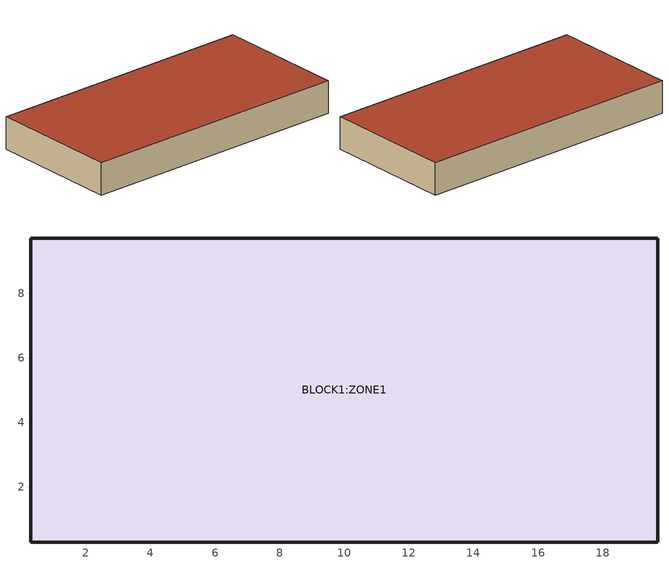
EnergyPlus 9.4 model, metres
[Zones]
BLOCK1:ZONE1
 floor ground (Project ground floor): 19.71,0.29 0.29,0.29 0.29,9.71 19.71,9.71 z0
 wall outside (Project wall): 19.71,0.29 19.71,9.71 0.29,9.71 0.29,0.29 19.71,0.29 z0:2.3
 roof outside (Project flat roof): 0.29,0.29 19.71,0.29 19.71,9.71 0.29,9.71 z2.3
[Site:Location]
Untitled (00-00:00-00)  (00-00:00-00): Latitude=52.45; Longitude=-1.73; Time Zone=0; Elevation {m}=99
[Site:GroundTemperature:BuildingSurface]
18, 18, 18, 18, 18, 18, 18, 18, 18, 18, 18, 18
[Site:GroundTemperature:Deep]
14, 14, 14, 14, 14, 14, 14, 14, 14, 14, 14, 14
[Site:GroundTemperature:Shallow]
14, 14, 14, 14, 14, 14, 14, 14, 14, 14, 14, 14
[Site:GroundTemperature:FCfactorMethod]
January FCfactorMethod ground temperature {C}=6.2; Februry FCfactorMethod ground temperature {C}=4.12; March FCfactorMethod ground temperature {C}=3.56; April FCfactorMethod ground temperature {C}=4.05; May FCfactorMethod ground temperature {C}=6.86; June FCfactorMethod ground temperature {C}=10; July FCfactorMethod ground temperature {C}=12.96; August FCfactorMethod ground temperature {C}=15.1; September FCfactorMethod ground temperature {C}=15.73; October FCfactorMethod ground temperature {C}=14.72; November FCfactorMethod ground temperature {C}=12.3; December FCfactorMethod ground temperature {C}=9.24
[Site:GroundReflectance]
0.2, 0.2, 0.2, 0.2, 0.2, 0.2, 0.2, 0.2, 0.2, 0.2, 0.2, 0.2
[Site:GroundReflectance:SnowModifier]
1, 1
[SizingPeriod:DesignDay]
Winter Design Day in Untitled (00-00:00-00): Month=1; Day of Month=15; Day Type -- used for schedules=WinterDesignDay; Max Dry-Bulb {C}=-5.1; Daily Temp Range {C}=0; Humidity Condition Type=WetBulb; Wet-Bulb at Max {C}=-5.1; Barometric Pressure {N/M**2}=100141.3; Wind Speed {M/Sec}=1.7; Wind Direction {Degrees N=0, S=180}=160; Rain Indicator=No; Snow on ground indicator=No; Daylight Savings Time Indicator=No; Clearness {0.0 to 1.2} - gives no sun (but does include long wave radiant heat exchange with sky)=0
[Building]
Building 1: North Axis=0; Terrain=Suburbs; Loads Convergence Tolerance=.0002; Temperature Convergence Tolerance=.0002; Solar Distribution=MinimalShadowing; Maximum number of warmup days=100; Minimum number of warmup days=10
[Material:NoMass]
3_RVAL_3: Roughness=Rough; Resistance {m2-K/w}=.18; Thermal Emittance=0.9; Solar Absorptance=0.7; Visible Absorptance=0.7
[Construction]
Project ground floor: Urea Formaldehyde Foam_.133, Cast Concrete_.1, Floor/Roof Screed_.07, Timber Flooring_.03
Project flat roof: Asphalt 1_.01, MW Glass Wool (rolls)_.145, 3_RVAL_3, Plasterboard_.013
Project wall: Brickwork Outer_.1, XPS Extruded Polystyrene  - CO2 Blowing_.08, Concrete Block (Medium)_.1, Gypsum Plastering_.013
[Material] Roughness=Rough; Thermal Emittance=0.9
Name | Thickness {m} | Conductivity {w/m-K} | Density {kg/m3} | Specific Heat {J/kg-K} | Solar Absorptance | Visible Absorptance
Urea Formaldehyde Foam_.133 | .133 | 0.04 | 10 | 1400 | 0.6 | 0.6
Cast Concrete_.1 | .1 | 1.13 | 2000 | 1000 | 0.6 | 0.6
Floor/Roof Screed_.07 | .07 | 0.41 | 1200 | 840 | 0.73 | 0.73
Timber Flooring_.03 | .03 | 0.14 | 650 | 1200 | 0.78 | 0.78
Asphalt 1_.01 | .01 | 0.7 | 2100 | 1000 | 0.85 | 0.9
MW Glass Wool (rolls)_.145 | .145 | 0.04 | 12 | 840 | 0.6 | 0.6
Plasterboard_.013 | .013 | 0.25 | 2800 | 896 | 0.5 | 0.5
Brickwork Outer_.1 | .1 | 0.84 | 1700 | 800 | 0.7 | 0.7
XPS Extruded Polystyrene  - CO2 Blowing_.08 | .08 | 0.034 | 35 | 1400 | 0.6 | 0.6
Concrete Block (Medium)_.1 | .1 | 0.51 | 1400 | 1000 | 0.6 | 0.6
Gypsum Plastering_.013 | .013 | 0.4 | 1000 | 1000 | 0.5 | 0.5
[Zone]
BLOCK1:ZONE1: Relative North (to building)=0; Zone Type=1; Zone multiplier=1; Zone volume=420.3558; Floor Area=182.7634; Zone inside convection algorithm=TARP; Part Of Total Floor Area=Yes
[ZoneInfiltration:DesignFlowRate]
BLOCK1:ZONE1 Infiltration: Zone=BLOCK1:ZONE1; Infiltration SCHEDULE=On; Design Volume Flow Rate calculation method=Flow/zone; Design Volume Flow Rate (m3/s)=0; Constant Term Coefficient=1; Temperature Term Coefficient=0; Velocity Term Coefficient=0; Velocity Squared Term Coefficient=0
[ZoneVentilation:DesignFlowRate]
BLOCK1:ZONE1 Nat Vent: Zone=BLOCK1:ZONE1; Natural Ventilation SCHEDULE=20001; Design Volume Flow Rate calculation method=Flow/zone; Natural ventilation rate (m3/s)=.350297; Vent type - no fan energy=NATURAL; Pressure rise (Pa)=0; Total efficiency (0-1)=1; Constant Term Coefficient=1; Temperature Term Coefficient=0; Velocity Term Coefficient=0; Velocity Squared Term Coefficient=0; Minimum indoor temperature (degC)=-100; Maximum Indoor Temperature {C}=100; Max temperature difference for operation=-100; Minimum outdoor Temperature (degC)=-100; Maximum outdoor Temperature {C}=100; Maximum WindSpeed {m/s}=40
[ZoneControl:Thermostat]
BLOCK1:ZONE1 Thermostat: BLOCK1:ZONE1, Zone Control Type Sched, ThermostatSetpoint:DualSetpoint, Dual Setpoint - Zone BLOCK1:ZONE1
[ThermostatSetpoint:DualSetpoint]
Dual Setpoint - Zone BLOCK1:ZONE1: BLOCK1:ZONE1 Heating Setpoint Schedule, BLOCK1:ZONE1 Cooling SP Sch
[Zone equipment]
BLOCK1:ZONE1: BLOCK1:ZONE1 Ideal Loads Air
[ZoneHVAC:IdealLoadsAirSystem]
BLOCK1:ZONE1 Ideal Loads Air: Maximum Heating Supply Air Temperature {C}=50; Minimum Cooling Supply Air Temperature {C}=40; Maximum Heating Supply Air Humidity Ratio {kg-H2O/kg-air}=0.001; Minimum Cooling Supply Air Humidity Ratio {kg-H2O/kg-air}=0.01; Heating Limit=NoLimit; Maximum Cooling Air Flow Rate {m3/s}=0; Heating Availability Schedule=BLOCK1:ZONE1 Heating Availability Sch; Cooling availability schedule=BLOCK1:ZONE1 Cooling Availability Sch; Dehumidification Control Type=None; Humidification Control Type=None; Outdoor Air Economizer Type=NoEconomizer
[Schedule:Compact]
On: Any Number, Through: 12/31, For: AllDays, Until: 24:00, 1
20001: Any Number, Through: 12/31, For: Weekdays Weekends SummerDesignDays, Until: 24:00, 1, For: WinterDesignDays, Until: 24:00, 1, For: AllOtherDays, Until: 24:00, 1
BLOCK1:ZONE1 Heating Setpoint Schedule: Any Number, Through: 3/31, For: Weekdays SummerDesignDays, Until: 24:00, 21, For: WinterDesignDays, Until: 24:00, 21, For: AllOtherDays, Until: 24:00, 21, Through: 9/30, For: Weekdays Weekends SummerDesignDays, Until: 24:00, 0, For: WinterDesignDays, Until: 24:00, 21, For: AllOtherDays, Until: 24:00, 0, Through: 12/31, For: Weekdays SummerDesignDays, Until: 24:00, 21, For: WinterDesignDays, Until: 24:00, 21, For: AllOtherDays, Until: 24:00, 21
BLOCK1:ZONE1 Heating Availability Sch: Any Number, Through: 12/31, For: Weekdays SummerDesignDays, Until: 24:00, 1, For: WinterDesignDays, Until: 24:00, 1, For: AllOtherDays, Until: 24:00, 1
BLOCK1:ZONE1 Cooling SP Sch: Any Number, Through: 3/31, For: Weekdays SummerDesignDays, Until: 24:00, 99, For: WinterDesignDays, Until: 24:00, 99, For: AllOtherDays, Until: 24:00, 99, Through: 9/30, For: Weekdays SummerDesignDays, Until: 24:00, 0, For: WinterDesignDays, Until: 24:00, 99, For: AllOtherDays, Until: 24:00, 0, Through: 12/31, For: Weekdays SummerDesignDays, Until: 24:00, 99, For: WinterDesignDays, Until: 24:00, 99, For: AllOtherDays, Until: 24:00, 99
BLOCK1:ZONE1 Cooling Availability Sch: Any Number, Through: 12/31, For: Weekdays Weekends SummerDesignDays, Until: 24:00, 0, For: WinterDesignDays, Until: 24:00, 0, For: AllOtherDays, Until: 24:00, 0
[Schedule:Day:Hourly]
Summer Control Type Day Sch; Winter Control Type Day Sch: Control Type, 4, 4, 4, 4, 4, 4, 4, 4, 4, 4, 4, 4, 4, 4, 4, 4, 4, 4, 4, 4, 4, 4, 4, 4
[Schedule:Week:Daily]
Summer Control Type Week Sch: Summer Control Type Day Sch, Summer Control Type Day Sch, Summer Control Type Day Sch, Summer Control Type Day Sch, Summer Control Type Day Sch, Summer Control Type Day Sch, Summer Control Type Day Sch, Summer Control Type Day Sch, Summer Control Type Day Sch, Summer Control Type Day Sch, Summer Control Type Day Sch, Summer Control Type Day Sch
Winter Control Type Week Sch: Winter Control Type Day Sch, Winter Control Type Day Sch, Winter Control Type Day Sch, Winter Control Type Day Sch, Winter Control Type Day Sch, Winter Control Type Day Sch, Winter Control Type Day Sch, Winter Control Type Day Sch, Winter Control Type Day Sch, Winter Control Type Day Sch, Winter Control Type Day Sch, Winter Control Type Day Sch
[Schedule:Year]
Zone Control Type Sched: Control Type, Winter Control Type Week Sch, 1, 1, 3, 31, Summer Control Type Week Sch, 4, 1, 9, 30, Winter Control Type Week Sch, 10, 1, 12, 31
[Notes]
Geometry convention template : Simple
Zone geometry and surface areas : 1-Inner
Zone volume calculation method : 1-Inner
Zone floor area calculation method : 1-Inner
Window to wall ratio method : 1-Inner
